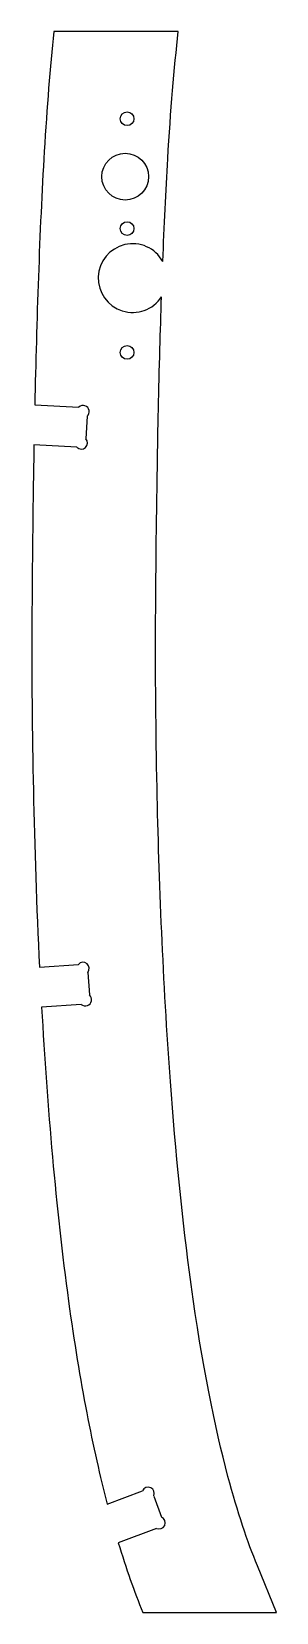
# Model space of a CAD drawing. Header units: millimetres. Extents: x -556 to -443, y -461 to 269.
import ezdxf

# ---------------------------------------------------------------- set-up
doc = ezdxf.new("R2010")
doc.units = ezdxf.units.MM
doc.layers.get('0').update_dxf_attribs({"linetype": 'CONTINUOUS'})

msp = doc.modelspace()

# ---------------------------------------------------------------- linework, layer by layer
for p, q in [((-488.35, 269.32), (-545.84, 269.32)), ((-554.64, 96.95), (-534.24, 95.85)), ((-530.43, 91.59), (-530.99, 81.18)), ((-535.25, 77.36), (-555.02, 78.44)), ((-552.47, -162.93), (-534.51, -161.62)), ((-530.19, -165.36), (-529.43, -175.76)), ((-533.17, -180.09), (-551.49, -181.41)), ((-521.15, -410.94), (-504.9, -404.87)), ((-499.7, -407.24), (-496.05, -417.01)), ((-498.42, -422.21), (-516.1, -428.81)), ((-443.06, -461.01), (-451.84, -439.53)), ((-504.8, -461.01), (-443.06, -461.01))]:
    msp.add_line(p, q)
for centre, radius in [((-512.04, 229.09), 3.18), ((-512.87, 202.31), 10.8), ((-512.04, 178.29), 3.18), ((-512.04, 121.14), 3.18)]:
    msp.add_circle(centre, radius)
for centre, radius, start, end in [((-509.43, 155.45), 15.88, 28.75926, 327.08302), ((-532.34, 93.72), 2.86, -48.10879, 131.89121), ((-533.12, 79.27), 2.86, -138.10879, 41.89121), ((-532.35, -163.49), 2.86, -40.85803, 139.14197), ((-531.3, -177.93), 2.86, -130.85803, 49.14197), ((-502.3, -406.05), 2.86, -24.51198, 155.48802), ((-497.24, -419.61), 2.86, -114.51198, 65.48802)]:
    msp.add_arc(centre, radius, start, end)
for points, knots in [([(-545.84, 269.32), (-547.59, 252.81), (-549.04, 234.5), (-552.46, 177.31), (-553.81, 135.15), (-554.64, 96.95)], [-35.512644, -35.512644, -35.512644, -35.512644, -33.460825, -33.460825, -29.80143, -29.80143, -29.80143, -29.80143]), ([(-495.51, 163.08), (-494.87, 179.5), (-494.12, 195.58), (-493.22, 210.54), (-491.88, 233.07), (-490.27, 252.49), (-488.35, 269.32)], [31.915557, 31.915557, 31.915557, 31.915557, 33.460825, 33.460825, 33.460825, 35.784659, 35.784659, 35.784659, 35.784659]), ([(-451.84, -439.53), (-456.37, -428.35), (-460.96, -414.88), (-465.41, -398.18), (-471.52, -375.28), (-477.38, -346.34), (-482.43, -309.45), (-486.46, -280), (-489.6, -248.11), (-491.99, -215.72), (-495.39, -169.75), (-497.27, -122.78), (-498.17, -80.02), (-498.72, -54.03), (-498.94, -27.47), (-498.81, -1.59), (-498.71, 16.48), (-498.49, 41.26), (-498.03, 68.51), (-497.75, 85.51), (-497.36, 103.94), (-496.84, 122.73), (-496.62, 130.72), (-496.37, 138.78), (-496.1, 146.82)], [0.272194, 0.272194, 0.272194, 0.272194, 4.595245, 4.595245, 4.595245, 10.523815, 10.523815, 10.523815, 15.258286, 15.258286, 15.258286, 21.980441, 21.980441, 21.980441, 26.069584, 26.069584, 26.069584, 28.8958, 28.8958, 28.8958, 30.658035, 30.658035, 30.658035, 31.407993, 31.407993, 31.407993, 31.407993]), ([(-555.02, 78.44), (-555.07, 75.41), (-555.12, 72.42), (-555.64, 41.95), (-555.86, 16.98), (-556.1, -27.71), (-555.86, -54.74), (-554.76, -107.26), (-553.85, -134.84), (-552.47, -162.93)], [-29.198299, -29.198299, -29.198299, -29.198299, -28.8958, -28.8958, -26.069584, -26.069584, -21.980441, -21.980441, -17.961381, -17.961381, -17.961381, -17.961381]), ([(-551.49, -181.41), (-548.88, -227.51), (-544.92, -274.3), (-533.88, -354.98), (-527.81, -385.63), (-521.15, -410.94)], [-17.082207, -17.082207, -17.082207, -17.082207, -10.523815, -10.523815, -4.746682, -4.746682, -4.746682, -4.746682])]:
    msp.add_open_spline(points, degree=3, knots=knots)
msp.add_open_spline([(-516.1, -428.81), (-512.46, -440.81), (-508.67, -451.45), (-504.8, -461.01)], degree=3)

doc.saveas('drawing.dxf')
